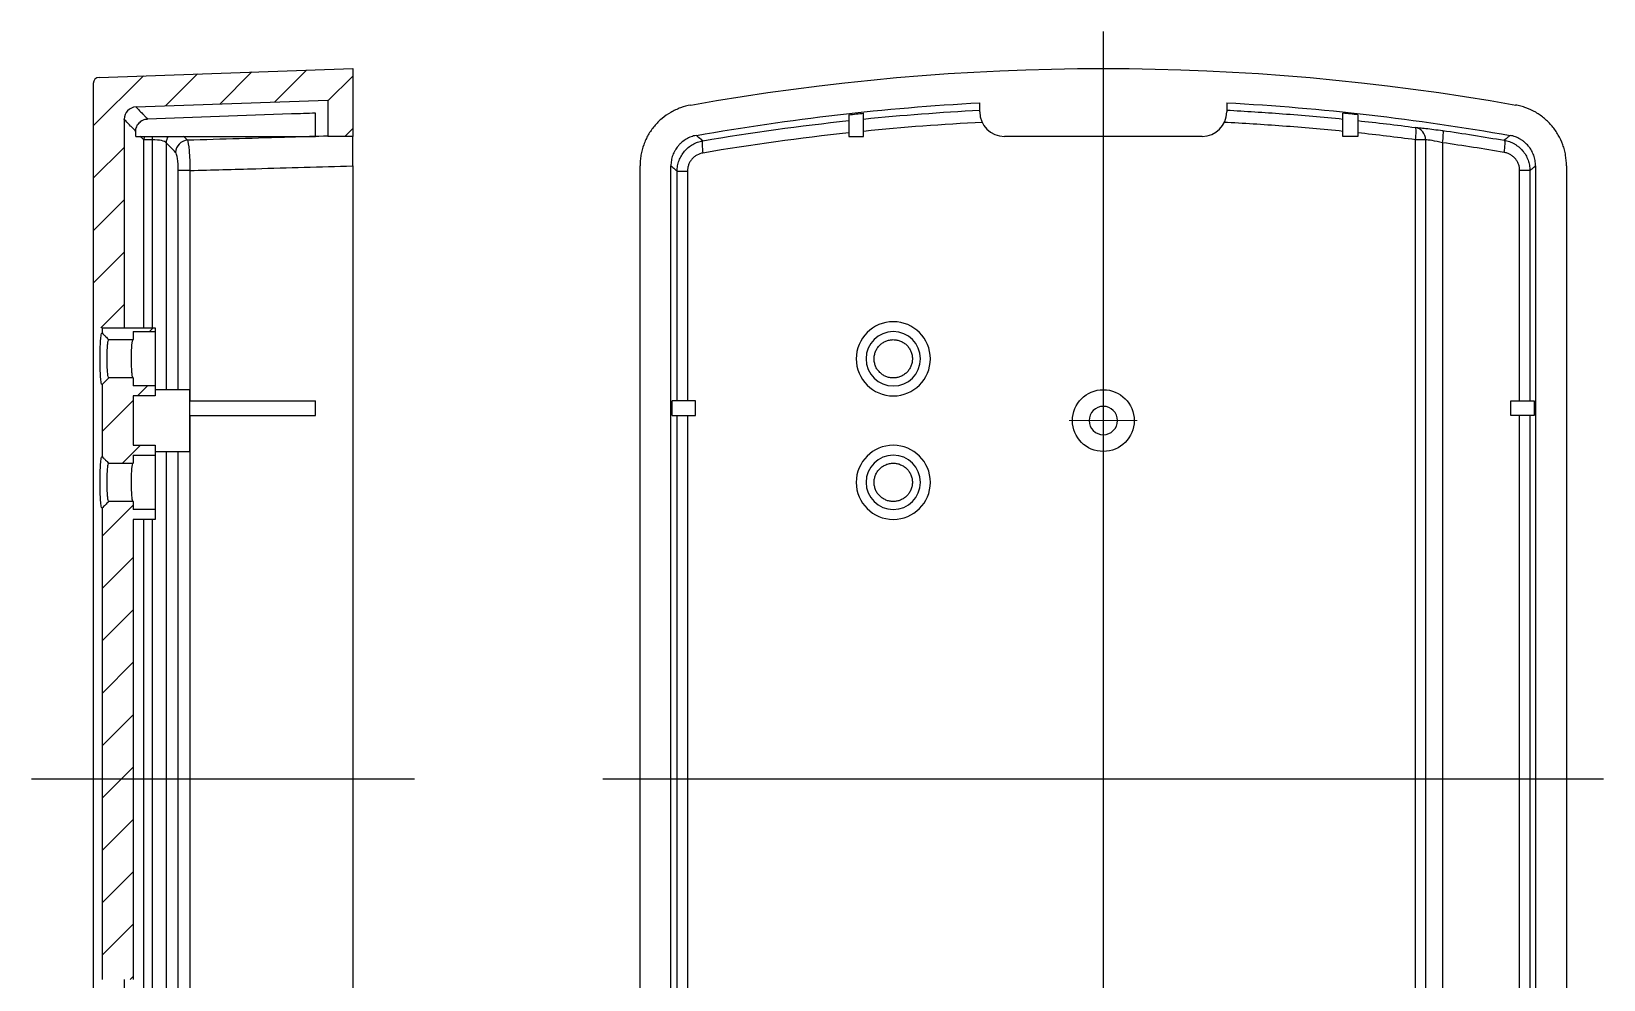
# Model space of a CAD drawing. Extents: x 452 to 708, y 47 to 255.
# Drawn here: x 581 to 708.3, y 135.2 to 211.9 of the extents above; entities that cross this region are included whole.
import ezdxf

# ---------------------------------------------------------------- set-up
doc = ezdxf.new("R2010")
doc.units = 0
doc.header["$MEASUREMENT"] = 0
doc.linetypes.add('center', pattern=[0])
doc.linetypes.add('solid', pattern=[0])
doc.layers.add('255', color=1, linetype='solid')

msp = doc.modelspace()

# ---------------------------------------------------------------- linework, layer by layer
at = {"layer": '255', "color": 1, "linetype": 'center'}
for p, q in [((667.76, 211.92), (667.76, 90.92)), ((581, 151.42), (612, 151.42)), ((627.26, 151.42), (708.26, 151.42))]:
    msp.add_line(p, q, dxfattribs=at)
at = {"layer": '255', "color": 3, "linetype": 'solid'}
for p, q in [((586.48, 208.2), (607, 208.92)), ((607, 208.92), (607, 203.42)), ((586, 207.7), (586, 187.92)), ((589.46, 205.81), (605, 206.35)), ((605, 206.35), (605, 203.42)), ((604, 203.42), (604, 205.31)), ((647.16, 205.18), (647.16, 203.42)), ((648.36, 203.42), (648.36, 205.31)), ((657.76, 205.42), (657.76, 206.15)), ((677.76, 206.15), (677.76, 205.42)), ((687.16, 203.42), (687.16, 205.31)), ((688.36, 205.18), (688.36, 203.42)), ((588.5, 204.81), (588.5, 187.92)), ((589.44, 203.42), (589.44, 203.83)), ((589.44, 203.42), (604, 203.42)), ((590.77, 203.15), (590.1, 203.15)), ((607, 203.42), (605, 203.42)), ((647.16, 203.42), (648.36, 203.42)), ((675.76, 203.42), (659.76, 203.42)), ((688.36, 203.42), (687.16, 203.42)), ((693.85, 203.15), (693.03, 203.15)), ((593.83, 200.66), (592.88, 200.66)), ((607, 201.04), (607, 101.8)), ((630.26, 101.79), (630.26, 201.05)), ((632.76, 101.8), (632.76, 201.04)), ((633.27, 200.61), (634.1, 200.61)), ((702.29, 200.66), (701.46, 200.66)), ((702.75, 201.04), (702.75, 101.8)), ((705.26, 201.05), (705.26, 101.79)), ((586, 187.92), (586, 135.17)), ((586.71, 187.92), (586.71, 187.51)), ((586.71, 187.92), (591, 187.92)), ((589.22, 187.62), (589.22, 186.97)), ((589.22, 187.62), (591, 187.62)), ((591, 187.92), (591, 187.62)), ((591, 187.62), (591, 183.22)), ((587.25, 186.97), (589.22, 186.97)), ((586.71, 183.33), (586.71, 177.51)), ((589.22, 183.87), (587.25, 183.87)), ((589.22, 183.87), (589.22, 183.22)), ((591, 183.22), (589.22, 183.22)), ((591, 182.42), (589.22, 182.42)), ((589.22, 182.42), (589.22, 178.42)), ((591, 183.22), (591, 182.42)), ((593.8, 182.92), (591, 182.92)), ((593.8, 182.92), (593.8, 180.42)), ((593.8, 182.02), (604, 182.02)), ((604, 180.82), (604, 182.02)), ((632.86, 180.82), (632.86, 182.02)), ((634.76, 182.02), (632.86, 182.02)), ((634.76, 180.82), (634.76, 182.02)), ((700.76, 180.82), (700.76, 182.02)), ((700.76, 182.02), (702.65, 182.02)), ((702.65, 182.02), (702.65, 180.82)), ((593.8, 180.82), (604, 180.82)), ((632.86, 180.82), (634.76, 180.82)), ((702.65, 180.82), (700.76, 180.82)), ((593.8, 180.42), (593.8, 177.92)), ((589.22, 178.42), (591, 178.42)), ((591, 178.42), (591, 177.62)), ((587.25, 176.97), (589.22, 176.97)), ((589.22, 177.62), (589.22, 176.97)), ((589.22, 177.62), (591, 177.62)), ((591, 177.92), (593.8, 177.92)), ((591, 177.62), (591, 173.22)), ((586.71, 173.33), (586.71, 135.17)), ((589.22, 173.87), (587.25, 173.87)), ((589.22, 173.87), (589.22, 173.22)), ((591, 173.22), (589.22, 173.22)), ((591, 173.22), (591, 172.42)), ((589.22, 172.42), (589.22, 135.17)), ((591, 172.42), (589.22, 172.42)), ((586, 135.17), (586, 101.1)), ((588.5, 135.17), (588.5, 104.12))]:
    msp.add_line(p, q, dxfattribs=at)
at = {"layer": '255', "color": 6, "linetype": 'solid'}
for p, q in [((600.66, 206.2), (603.25, 208.79)), ((586, 204.27), (590.06, 208.33)), ((591.86, 205.89), (594.45, 208.48)), ((596.26, 206.04), (598.85, 208.64)), ((605, 206.29), (607, 208.29)), ((606.37, 203.42), (607, 204.05)), ((586, 200.03), (588.5, 202.53)), ((586, 195.79), (588.5, 198.29)), ((586, 191.55), (588.5, 194.05)), ((586.61, 187.92), (588.5, 189.81)), ((590.55, 187.62), (590.85, 187.92)), ((586.71, 179.54), (589.22, 182.05)), ((589.59, 182.42), (590.39, 183.22)), ((588.38, 176.97), (589.83, 178.42)), ((586.71, 171.06), (589.22, 173.57)), ((586.71, 166.82), (589.22, 169.33)), ((586.71, 162.58), (589.22, 165.09)), ((586.71, 158.34), (589.22, 160.85)), ((586.71, 154.1), (589.22, 156.61)), ((586.71, 149.86), (589.22, 152.37)), ((586.71, 145.62), (589.22, 148.13)), ((586.71, 141.38), (589.22, 143.89)), ((586.71, 137.14), (589.22, 139.65)), ((588.98, 135.17), (589.22, 135.41))]:
    msp.add_line(p, q, dxfattribs=at)
at = {"layer": '255', "color": 1, "linetype": 'center', "lineweight": 0, "ltscale": 2.54}
for p, q in [((667.76, 177.67), (667.76, 183.17)), ((665.01, 180.42), (670.51, 180.42))]:
    msp.add_line(p, q, dxfattribs=at)
at = {"layer": '255', "color": 3, "linetype": 'solid', "extrusion": (0, 0, -1)}
for centre, radius in [((-650.76, 185.42), 3), ((-650.76, 185.42), 2.2), ((-667.76, 180.42), 1.15), ((-650.76, 175.42), 3), ((-650.76, 175.42), 2.2)]:
    msp.add_circle(centre, radius, dxfattribs=at)
at = {"layer": '255', "color": 3, "linetype": 'solid'}
msp.add_circle((667.76, 180.42), 2.5, dxfattribs=at)
at = {"layer": '255', "color": 3, "linetype": 'solid', "extrusion": (0, 0, -1)}
for radius, start, end in [(190, 79.881, 100.119), (187.49, 79.8818, 86.9427), (187.39, 83.6886, 84.0576), (187.49, 93.0573, 100.1182)]:
    msp.add_arc((-667.76, 18.92), radius, start, end, dxfattribs=at)
at = {"layer": '255', "color": 3, "linetype": 'solid'}
for centre, radius, start, end in [((586.5, 207.7), 0.5, 92, 180), ((589.5, 204.81), 1, 92, 180), ((659.76, 205.42), 2, 180, 270), ((675.76, 205.42), 2, 270, 0), ((667.76, 18.92), 187.39, 83.6886, 84.0576)]:
    msp.add_arc(centre, radius, start, end, dxfattribs=at)
for points, knots in [([(589.46, 205.81), (589.46, 205.8), (589.54, 205.73), (589.77, 205.48), (589.87, 205.38), (590.05, 205.2), (590.11, 205.13), (590.25, 204.99), (590.32, 204.91), (590.4, 204.83)], [0, 0, 0, 0, 0.49786, 0.49786, 0.74893, 0.74893, 0.874465, 0.874465, 1, 1, 1, 1]), ([(604, 205.31), (603.34, 205.28), (602.69, 205.26), (602.04, 205.24), (598.16, 205.1), (594.28, 204.97), (590.4, 204.83)], [0, 0, 0, 0, 0.143841, 0.143841, 0.143841, 1, 1, 1, 1]), ([(634.37, 205.96), (634.09, 205.91), (633.81, 205.84), (633.4, 205.69), (633.27, 205.63), (633, 205.51), (632.87, 205.44), (632.49, 205.22), (632.26, 205.06), (631.93, 204.78), (631.82, 204.68), (631.61, 204.47), (631.52, 204.37), (631.23, 204.03), (631.07, 203.79), (630.85, 203.42), (630.79, 203.29), (630.66, 203.03), (630.61, 202.89), (630.46, 202.48), (630.38, 202.2), (630.31, 201.77), (630.29, 201.63), (630.26, 201.34), (630.26, 201.19), (630.26, 201.05)], [0, 0, 0, 0, 0.125, 0.125, 0.1875, 0.1875, 0.25, 0.25, 0.375, 0.375, 0.4375, 0.4375, 0.5, 0.5, 0.625, 0.625, 0.6875, 0.6875, 0.75, 0.75, 0.875, 0.875, 0.9375, 0.9375, 1, 1, 1, 1]), ([(677.76, 205.55), (679.26, 205.47), (680.77, 205.37), (683.09, 205.2), (683.91, 205.13), (685.53, 204.99), (686.34, 204.91), (687.16, 204.83)], [0, 0, 0, 0, 0.480924, 0.480924, 0.740462, 0.740462, 1, 1, 1, 1]), ([(705.26, 201.05), (705.26, 201.34), (705.23, 201.63), (705.16, 202.05), (705.12, 202.2), (705.05, 202.48), (705.01, 202.61), (704.86, 203.03), (704.73, 203.29), (704.52, 203.66), (704.44, 203.79), (704.27, 204.03), (704.18, 204.14), (703.9, 204.48), (703.7, 204.68), (703.37, 204.96), (703.25, 205.05), (703.01, 205.22), (702.89, 205.3), (702.51, 205.52), (702.25, 205.64), (701.84, 205.79), (701.71, 205.83), (701.42, 205.91), (701.28, 205.94), (701.14, 205.96)], [0, 0, 0, 0, 0.125, 0.125, 0.1875, 0.1875, 0.25, 0.25, 0.375, 0.375, 0.4375, 0.4375, 0.5, 0.5, 0.625, 0.625, 0.6875, 0.6875, 0.75, 0.75, 0.875, 0.875, 0.9375, 0.9375, 1, 1, 1, 1]), ([(589.44, 203.83), (589.36, 203.92), (589.29, 203.99), (589.15, 204.14), (589.08, 204.2), (588.91, 204.38), (588.81, 204.49), (588.57, 204.73), (588.5, 204.81), (588.5, 204.81)], [0, 0, 0, 0, 0.125544, 0.125544, 0.251088, 0.251088, 0.502176, 0.502176, 1, 1, 1, 1]), ([(589.44, 203.83), (589.44, 203.9), (589.45, 203.96), (589.47, 204.09), (589.49, 204.15), (589.54, 204.27), (589.56, 204.32), (589.63, 204.43), (589.67, 204.48), (589.76, 204.57), (589.81, 204.61), (589.91, 204.69), (589.97, 204.72), (590.14, 204.8), (590.27, 204.83), (590.4, 204.83)], [0, 0, 0, 0, 0.125, 0.125, 0.25, 0.25, 0.375, 0.375, 0.5, 0.5, 0.625, 0.625, 0.75, 0.75, 1, 1, 1, 1]), ([(687.16, 203.83), (686.34, 203.92), (685.53, 203.99), (683.91, 204.14), (683.09, 204.2), (680.69, 204.38), (679.1, 204.48), (677.51, 204.56)], [0, 0, 0, 0, 0.252829, 0.252829, 0.505657, 0.505657, 1, 1, 1, 1]), ([(693.85, 203.15), (693.85, 203.38), (693.76, 203.63), (693.48, 203.98), (693.26, 204.11), (693.03, 204.14)], [0, 0, 0, 0, 0.690179, 0.690179, 1.365876, 1.365876, 1.365876, 1.365876]), ([(693.03, 203.15), (693.06, 203.38), (693.08, 203.61), (693.08, 203.91), (693.08, 203.99), (693.06, 204.09), (693.06, 204.13), (693.03, 204.14)], [0, 0, 0, 0, 0.6836953, 0.6836953, 0.9083335, 0.9083335, 0.999139, 0.999139, 0.999139, 0.999139]), ([(693.03, 204.14), (693.12, 204.14), (693.23, 204.13), (693.52, 204.11), (693.69, 204.09), (694.07, 204.05), (694.29, 204.02), (694.74, 203.96), (694.98, 203.93), (695.23, 203.9)], [0, 0, 0, 0, 0.25, 0.25, 0.5, 0.5, 0.75, 0.75, 1, 1, 1, 1]), ([(695.22, 202.91), (695.25, 203.13), (695.28, 203.36), (695.28, 203.69), (695.33, 203.86), (695.23, 203.9)], [0, 0, 0, 0, 0.6820438, 0.6820438, 0.9949251, 0.9949251, 0.9949251, 0.9949251]), ([(590.77, 203.15), (590.77, 202.31), (590.77, 201.47), (590.77, 200.62), (590.77, 196.39), (590.77, 192.15), (590.77, 187.92)], [0, 0, 0, 0, 0.166222, 0.166222, 0.166222, 1, 1, 1, 1]), ([(591.9, 202.91), (591.86, 202.98), (591.73, 203.04), (591.34, 203.12), (591.07, 203.15), (590.77, 203.15)], [0, 0, 0, 0, 0.5, 0.5, 1, 1, 1, 1]), ([(591.9, 202.91), (591.9, 202.09), (591.9, 201.28), (591.9, 200.46), (591.9, 195.93), (591.9, 191.4), (591.9, 186.86), (591.9, 185.55), (591.9, 184.23), (591.9, 182.92)], [0, 0, 0, 0, 0.122269, 0.122269, 0.122269, 0.802677, 0.802677, 0.802677, 1, 1, 1, 1]), ([(593.62, 203.11), (593.38, 203.1), (593.13, 202.98), (592.78, 202.63), (592.67, 202.37), (592.67, 202.13)], [0, 0, 0, 0, 0.729789, 0.729789, 1.467133, 1.467133, 1.467133, 1.467133]), ([(605, 203.44), (604, 203.42), (603, 203.39), (602, 203.36), (599.21, 203.28), (596.41, 203.19), (593.62, 203.11)], [0, 0, 0, 0, 0.263177, 0.263177, 0.263177, 1, 1, 1, 1]), ([(593.62, 203.11), (593.67, 203.01), (593.72, 202.71), (593.78, 202.04), (593.79, 201.79), (593.82, 201.24), (593.83, 200.95), (593.83, 200.66)], [0, 0, 0, 0, 0.5, 0.5, 0.75, 0.75, 1, 1, 1, 1]), ([(607, 201.04), (607, 201.34), (607, 201.62), (607, 202.17), (607, 202.42), (607, 203.01), (607, 203.29), (607, 203.43)], [0, 0, 0, 0, 0.274499, 0.274499, 0.548998, 0.548998, 1, 1, 1, 1]), ([(634.82, 203.5), (634.67, 203.48), (634.53, 203.44), (634.26, 203.34), (634.13, 203.28), (633.88, 203.13), (633.76, 203.05), (633.59, 202.91), (633.54, 202.86), (633.44, 202.76), (633.39, 202.7), (633.25, 202.54), (633.16, 202.42), (633.06, 202.23), (633.02, 202.16), (632.96, 202.03), (632.93, 201.97), (632.86, 201.76), (632.82, 201.62), (632.77, 201.34), (632.76, 201.19), (632.76, 201.04)], [0, 0, 0, 0, 0.125, 0.125, 0.25, 0.25, 0.375, 0.375, 0.4375, 0.4375, 0.5, 0.5, 0.625, 0.625, 0.6875, 0.6875, 0.75, 0.75, 0.875, 0.875, 1, 1, 1, 1]), ([(633.27, 200.61), (633.27, 200.76), (633.28, 200.91), (633.33, 201.19), (633.37, 201.33), (633.45, 201.54), (633.48, 201.61), (633.54, 201.74), (633.57, 201.8), (633.68, 201.99), (633.77, 202.11), (633.91, 202.28), (633.96, 202.33), (634.06, 202.43), (634.11, 202.48), (634.28, 202.62), (634.4, 202.7), (634.65, 202.85), (634.79, 202.91), (635.06, 203.01), (635.2, 203.04), (635.34, 203.07)], [0, 0, 0, 0, 0.125, 0.125, 0.25, 0.25, 0.3125, 0.3125, 0.375, 0.375, 0.5, 0.5, 0.5625, 0.5625, 0.625, 0.625, 0.75, 0.75, 0.875, 0.875, 1, 1, 1, 1]), ([(635.34, 203.07), (635.3, 203.11), (635.25, 203.15), (635.2, 203.19), (635.07, 203.29), (634.94, 203.4), (634.82, 203.5)], [0, 0, 0, 0, 0.270941, 0.270941, 0.270941, 1, 1, 1, 1]), ([(635.34, 203.07), (635.25, 203.03), (635.29, 202.86), (635.29, 202.53), (635.32, 202.31), (635.35, 202.08)], [0, 0, 0, 0, 0.3147493, 0.3147493, 0.9927938, 0.9927938, 0.9927938, 0.9927938]), ([(693.03, 133.13), (693.03, 134.93), (693.03, 136.73), (693.03, 138.54), (693.03, 145.75), (693.03, 152.96), (693.03, 160.18), (693.03, 174.5), (693.03, 188.83), (693.03, 203.15)], [0, 0, 0, 0, 0.077261, 0.077261, 0.077261, 0.386304, 0.386304, 0.386304, 1, 1, 1, 1]), ([(695.22, 202.91), (694.91, 202.98), (694.62, 203.04), (694.14, 203.12), (693.95, 203.15), (693.85, 203.15)], [0, 0, 0, 0, 0.5, 0.5, 1, 1, 1, 1]), ([(693.85, 203.15), (693.85, 202.31), (693.85, 201.47), (693.85, 200.62), (693.85, 196.09), (693.85, 191.56), (693.85, 187.02), (693.85, 169.06), (693.85, 151.09), (693.85, 133.13)], [0, 0, 0, 0, 0.036164, 0.036164, 0.036164, 0.23037, 0.23037, 0.23037, 1, 1, 1, 1]), ([(695.22, 202.91), (695.22, 202.09), (695.22, 201.28), (695.22, 200.46), (695.22, 195.93), (695.22, 191.4), (695.22, 186.86), (695.22, 168.95), (695.22, 151.04), (695.22, 133.13)], [0, 0, 0, 0, 0.035022, 0.035022, 0.035022, 0.229917, 0.229917, 0.229917, 1, 1, 1, 1]), ([(700.21, 202.13), (700.25, 202.35), (700.28, 202.58), (700.28, 202.91), (700.32, 203.07), (700.22, 203.11)], [0, 0, 0, 0, 0.6779063, 0.6779063, 0.9928848, 0.9928848, 0.9928848, 0.9928848]), ([(700.69, 203.5), (700.64, 203.45), (700.58, 203.41), (700.52, 203.36), (700.42, 203.28), (700.32, 203.19), (700.22, 203.11)], [0, 0, 0, 0, 0.373332, 0.373332, 0.373332, 1, 1, 1, 1]), ([(700.22, 203.11), (700.37, 203.09), (700.51, 203.05), (700.78, 202.95), (700.91, 202.89), (701.1, 202.78), (701.16, 202.74), (701.28, 202.66), (701.34, 202.62), (701.51, 202.48), (701.61, 202.38), (701.75, 202.21), (701.8, 202.15), (701.88, 202.03), (701.92, 201.97), (702.03, 201.78), (702.09, 201.65), (702.17, 201.44), (702.19, 201.37), (702.23, 201.23), (702.24, 201.16), (702.28, 200.95), (702.29, 200.8), (702.29, 200.66)], [0, 0, 0, 0, 0.125, 0.125, 0.25, 0.25, 0.3125, 0.3125, 0.375, 0.375, 0.5, 0.5, 0.5625, 0.5625, 0.625, 0.625, 0.75, 0.75, 0.8125, 0.8125, 0.875, 0.875, 1, 1, 1, 1]), ([(702.75, 201.04), (702.75, 201.19), (702.74, 201.33), (702.69, 201.62), (702.65, 201.76), (702.55, 202.03), (702.49, 202.17), (702.38, 202.35), (702.35, 202.41), (702.26, 202.53), (702.22, 202.59), (702.08, 202.76), (701.98, 202.86), (701.81, 203), (701.75, 203.05), (701.63, 203.13), (701.57, 203.17), (701.38, 203.28), (701.25, 203.34), (700.98, 203.44), (700.84, 203.48), (700.69, 203.5)], [0, 0, 0, 0, 0.125, 0.125, 0.25, 0.25, 0.375, 0.375, 0.4375, 0.4375, 0.5, 0.5, 0.625, 0.625, 0.6875, 0.6875, 0.75, 0.75, 0.875, 0.875, 1, 1, 1, 1]), ([(592.88, 200.66), (592.88, 201.01), (592.86, 201.36), (592.78, 201.89), (592.72, 202.07), (592.67, 202.13)], [0, 0, 0, 0, 0.5, 0.5, 1, 1, 1, 1]), ([(635.35, 202.08), (635.18, 202.05), (635.02, 202), (634.79, 201.87), (634.72, 201.82), (634.58, 201.71), (634.52, 201.65), (634.4, 201.51), (634.35, 201.44), (634.26, 201.29), (634.23, 201.21), (634.16, 201.05), (634.14, 200.96), (634.11, 200.79), (634.1, 200.7), (634.1, 200.61)], [0, 0, 0, 0, 0.25, 0.25, 0.375, 0.375, 0.5, 0.5, 0.625, 0.625, 0.75, 0.75, 0.875, 0.875, 1, 1, 1, 1]), ([(701.46, 200.66), (701.46, 200.75), (701.46, 200.83), (701.43, 201.01), (701.4, 201.09), (701.34, 201.26), (701.3, 201.34), (701.21, 201.49), (701.16, 201.56), (701.05, 201.69), (700.99, 201.75), (700.85, 201.86), (700.78, 201.91), (700.63, 202), (700.55, 202.03), (700.38, 202.09), (700.3, 202.11), (700.21, 202.13)], [0, 0, 0, 0, 0.125, 0.125, 0.25, 0.25, 0.375, 0.375, 0.5, 0.5, 0.625, 0.625, 0.75, 0.75, 0.875, 0.875, 1, 1, 1, 1]), ([(593.83, 200.66), (595.61, 200.71), (597.38, 200.76), (599.16, 200.81), (601.77, 200.89), (604.39, 200.97), (607, 201.04)], [0, 0, 0, 0, 0.405116, 0.405116, 0.405116, 1, 1, 1, 1]), ([(632.76, 201.04), (632.86, 200.96), (632.96, 200.88), (633.06, 200.79), (633.13, 200.73), (633.2, 200.67), (633.27, 200.61)], [0, 0, 0, 0, 0.585158, 0.585158, 0.585158, 1, 1, 1, 1]), ([(634.1, 200.61), (634.1, 199.95), (634.1, 199.28), (634.1, 198.61), (634.1, 195.95), (634.1, 193.28), (634.1, 190.61), (634.1, 187.75), (634.1, 184.88), (634.1, 182.02)], [0, 0, 0, 0, 0.10757, 0.10757, 0.10757, 0.537849, 0.537849, 0.537849, 1, 1, 1, 1]), ([(702.29, 200.66), (702.36, 200.71), (702.42, 200.76), (702.48, 200.81), (702.57, 200.89), (702.66, 200.97), (702.75, 201.04)], [0, 0, 0, 0, 0.405116, 0.405116, 0.405116, 1, 1, 1, 1]), ([(586.55, 185.42), (586.55, 185.69), (586.56, 186.24), (586.59, 186.94), (586.65, 187.39), (586.69, 187.5), (586.71, 187.51)], [0, 0, 0, 0, 0.25312, 0.506643, 0.760525, 1, 1, 1, 1]), ([(586.71, 187.51), (586.76, 187.46), (586.81, 187.41), (586.85, 187.37), (586.9, 187.32), (586.95, 187.27), (587, 187.22), (587.08, 187.14), (587.17, 187.05), (587.25, 186.97)], [0, 0, 0, 0, 0.265289, 0.265289, 0.265289, 0.530578, 0.530578, 0.530578, 1, 1, 1, 1]), ([(587.25, 186.97), (587.23, 186.97), (587.18, 186.88), (587.13, 186.53), (587.1, 186.03), (587.09, 185.62), (587.09, 185.42)], [0, 0, 0, 0, 0.277034, 0.500323, 0.754545, 1, 1, 1, 1]), ([(589.09, 185.42), (589.09, 185.63), (589.1, 185.83), (589.11, 186.2), (589.12, 186.37), (589.15, 186.8), (589.19, 186.97), (589.22, 186.97), (589.22, 186.97), (589.22, 186.97)], [0, 0, 0, 0, 0.249953, 0.249953, 0.499906, 0.499906, 0.999812, 0.999812, 1, 1, 1, 1]), ([(652.31, 185.42), (652.31, 185.52), (652.3, 185.62), (652.27, 185.77), (652.25, 185.82), (652.22, 185.92), (652.21, 185.97), (652.15, 186.11), (652.1, 186.2), (651.99, 186.37), (651.92, 186.45), (651.78, 186.59), (651.7, 186.65), (651.57, 186.74), (651.53, 186.76), (651.44, 186.81), (651.35, 186.85), (651.25, 186.89), (651.16, 186.92), (651.11, 186.93), (650.96, 186.96), (650.86, 186.97), (650.66, 186.97), (650.55, 186.96), (650.35, 186.92), (650.26, 186.89), (650.12, 186.83), (650.07, 186.81), (649.98, 186.76), (649.94, 186.74), (649.81, 186.65), (649.73, 186.59), (649.59, 186.45), (649.52, 186.37), (649.44, 186.24), (649.41, 186.2), (649.37, 186.11), (649.34, 186.06), (649.29, 185.92), (649.26, 185.82), (649.22, 185.62), (649.21, 185.52), (649.21, 185.32), (649.22, 185.22), (649.25, 185.07), (649.26, 185.02), (649.29, 184.92), (649.3, 184.87), (649.36, 184.73), (649.41, 184.64), (649.52, 184.47), (649.59, 184.4), (649.73, 184.25), (649.81, 184.19), (649.98, 184.07), (650.07, 184.03), (650.21, 183.97), (650.26, 183.95), (650.35, 183.92), (650.4, 183.91), (650.55, 183.88), (650.65, 183.87), (650.86, 183.87), (650.96, 183.88), (651.11, 183.91), (651.15, 183.92), (651.25, 183.95), (651.3, 183.97), (651.44, 184.03), (651.53, 184.07), (651.7, 184.19), (651.78, 184.25), (651.92, 184.39), (651.99, 184.47), (652.07, 184.6), (652.1, 184.64), (652.15, 184.73), (652.17, 184.78), (652.23, 184.92), (652.26, 185.02), (652.3, 185.22), (652.31, 185.32), (652.31, 185.42)], [0, 0, 0, 0, 0.03125, 0.03125, 0.046875, 0.046875, 0.0625, 0.0625, 0.09375, 0.09375, 0.125, 0.125, 0.15625, 0.15625, 0.171875, 0.171875, 0.1875, 0.203125, 0.203125, 0.21875, 0.21875, 0.25, 0.25, 0.28125, 0.28125, 0.3125, 0.3125, 0.328125, 0.328125, 0.34375, 0.34375, 0.375, 0.375, 0.40625, 0.40625, 0.421875, 0.421875, 0.4375, 0.4375, 0.46875, 0.46875, 0.5, 0.5, 0.53125, 0.53125, 0.546875, 0.546875, 0.5625, 0.5625, 0.59375, 0.59375, 0.625, 0.625, 0.65625, 0.65625, 0.6875, 0.6875, 0.703125, 0.703125, 0.71875, 0.71875, 0.75, 0.75, 0.78125, 0.78125, 0.796875, 0.796875, 0.8125, 0.8125, 0.84375, 0.84375, 0.875, 0.875, 0.90625, 0.90625, 0.921875, 0.921875, 0.9375, 0.9375, 0.96875, 0.96875, 1, 1, 1, 1]), ([(586.71, 183.33), (586.69, 183.34), (586.65, 183.45), (586.59, 183.9), (586.56, 184.6), (586.55, 185.15), (586.55, 185.42)], [0, 0, 0, 0, 0.240195, 0.493854, 0.747101, 1, 1, 1, 1]), ([(587.09, 185.42), (587.09, 185.22), (587.1, 184.81), (587.13, 184.32), (587.18, 183.96), (587.23, 183.87), (587.25, 183.87), (587.26, 183.87)], [0, 0, 0, 0, 0.245151, 0.499282, 0.722509, 0.999849, 1, 1, 1, 1]), ([(589.22, 183.87), (589.2, 183.87), (589.19, 183.91), (589.16, 184.06), (589.14, 184.18), (589.11, 184.61), (589.09, 185.01), (589.09, 185.42)], [0, 0, 0, 0, 0.249485, 0.249485, 0.499657, 0.499657, 1, 1, 1, 1]), ([(587.25, 183.87), (587.2, 183.82), (587.16, 183.77), (587.11, 183.73), (587.06, 183.68), (587.01, 183.63), (586.97, 183.58), (586.88, 183.5), (586.8, 183.42), (586.71, 183.33)], [0, 0, 0, 0, 0.265284, 0.265284, 0.265284, 0.530568, 0.530568, 0.530568, 1, 1, 1, 1]), ([(634.1, 180.82), (634.1, 173.42), (634.1, 166.02), (634.1, 158.61), (634.1, 146.42), (634.1, 134.22), (634.1, 122.02)], [0, 0, 0, 0, 0.377677, 0.377677, 0.377677, 1, 1, 1, 1]), ([(701.46, 122.02), (701.46, 129.41), (701.46, 136.8), (701.46, 144.18), (701.46, 156.4), (701.46, 168.61), (701.46, 180.82)], [0, 0, 0, 0, 0.376914, 0.376914, 0.376914, 1, 1, 1, 1]), ([(586.55, 175.42), (586.55, 175.69), (586.56, 176.24), (586.59, 176.94), (586.65, 177.39), (586.69, 177.5), (586.71, 177.51)], [0, 0, 0, 0, 0.25312, 0.506643, 0.760525, 1, 1, 1, 1]), ([(586.71, 177.51), (586.76, 177.46), (586.81, 177.41), (586.85, 177.37), (586.9, 177.32), (586.95, 177.27), (587, 177.22), (587.08, 177.14), (587.17, 177.05), (587.25, 176.97)], [0, 0, 0, 0, 0.265289, 0.265289, 0.265289, 0.530578, 0.530578, 0.530578, 1, 1, 1, 1]), ([(587.25, 176.97), (587.23, 176.97), (587.18, 176.88), (587.13, 176.53), (587.1, 176.03), (587.09, 175.62), (587.09, 175.42)], [0, 0, 0, 0, 0.277034, 0.500323, 0.754545, 1, 1, 1, 1]), ([(589.09, 175.42), (589.09, 175.63), (589.1, 175.83), (589.11, 176.2), (589.12, 176.37), (589.15, 176.8), (589.19, 176.97), (589.22, 176.97), (589.22, 176.97), (589.22, 176.97)], [0, 0, 0, 0, 0.249953, 0.249953, 0.499906, 0.499906, 0.999812, 0.999812, 1, 1, 1, 1]), ([(592.88, 122.02), (592.88, 129.41), (592.88, 136.8), (592.88, 144.18), (592.88, 155.43), (592.88, 166.67), (592.88, 177.92)], [0, 0, 0, 0, 0.396472, 0.396472, 0.396472, 1, 1, 1, 1]), ([(652.31, 175.42), (652.31, 175.52), (652.3, 175.62), (652.27, 175.77), (652.25, 175.82), (652.22, 175.92), (652.21, 175.97), (652.15, 176.11), (652.1, 176.2), (651.99, 176.37), (651.92, 176.45), (651.78, 176.59), (651.7, 176.65), (651.57, 176.74), (651.53, 176.76), (651.44, 176.81), (651.35, 176.85), (651.25, 176.89), (651.16, 176.92), (651.11, 176.93), (650.96, 176.96), (650.86, 176.97), (650.66, 176.97), (650.55, 176.96), (650.35, 176.92), (650.26, 176.89), (650.12, 176.83), (650.07, 176.81), (649.98, 176.76), (649.94, 176.74), (649.81, 176.65), (649.73, 176.59), (649.59, 176.45), (649.52, 176.37), (649.44, 176.24), (649.41, 176.2), (649.37, 176.11), (649.34, 176.06), (649.29, 175.92), (649.26, 175.82), (649.22, 175.62), (649.21, 175.52), (649.21, 175.32), (649.22, 175.22), (649.25, 175.07), (649.26, 175.02), (649.29, 174.92), (649.3, 174.87), (649.36, 174.73), (649.41, 174.64), (649.52, 174.47), (649.59, 174.4), (649.73, 174.25), (649.81, 174.19), (649.98, 174.07), (650.07, 174.03), (650.21, 173.97), (650.26, 173.95), (650.35, 173.92), (650.4, 173.91), (650.55, 173.88), (650.65, 173.87), (650.86, 173.87), (650.96, 173.88), (651.11, 173.91), (651.15, 173.92), (651.25, 173.95), (651.3, 173.97), (651.44, 174.03), (651.53, 174.07), (651.7, 174.19), (651.78, 174.25), (651.92, 174.39), (651.99, 174.47), (652.07, 174.6), (652.1, 174.64), (652.15, 174.73), (652.17, 174.78), (652.23, 174.92), (652.26, 175.02), (652.3, 175.22), (652.31, 175.32), (652.31, 175.42)], [0, 0, 0, 0, 0.03125, 0.03125, 0.046875, 0.046875, 0.0625, 0.0625, 0.09375, 0.09375, 0.125, 0.125, 0.15625, 0.15625, 0.171875, 0.171875, 0.1875, 0.203125, 0.203125, 0.21875, 0.21875, 0.25, 0.25, 0.28125, 0.28125, 0.3125, 0.3125, 0.328125, 0.328125, 0.34375, 0.34375, 0.375, 0.375, 0.40625, 0.40625, 0.421875, 0.421875, 0.4375, 0.4375, 0.46875, 0.46875, 0.5, 0.5, 0.53125, 0.53125, 0.546875, 0.546875, 0.5625, 0.5625, 0.59375, 0.59375, 0.625, 0.625, 0.65625, 0.65625, 0.6875, 0.6875, 0.703125, 0.703125, 0.71875, 0.71875, 0.75, 0.75, 0.78125, 0.78125, 0.796875, 0.796875, 0.8125, 0.8125, 0.84375, 0.84375, 0.875, 0.875, 0.90625, 0.90625, 0.921875, 0.921875, 0.9375, 0.9375, 0.96875, 0.96875, 1, 1, 1, 1]), ([(586.71, 173.33), (586.69, 173.34), (586.65, 173.45), (586.59, 173.9), (586.56, 174.6), (586.55, 175.15), (586.55, 175.42)], [0, 0, 0, 0, 0.240195, 0.493854, 0.747101, 1, 1, 1, 1]), ([(587.09, 175.42), (587.09, 175.22), (587.1, 174.81), (587.13, 174.32), (587.18, 173.96), (587.23, 173.87), (587.25, 173.87), (587.26, 173.87)], [0, 0, 0, 0, 0.245151, 0.499282, 0.722509, 0.999849, 1, 1, 1, 1]), ([(589.22, 173.87), (589.2, 173.87), (589.19, 173.91), (589.16, 174.06), (589.14, 174.18), (589.11, 174.61), (589.09, 175.01), (589.09, 175.42)], [0, 0, 0, 0, 0.249485, 0.249485, 0.499657, 0.499657, 1, 1, 1, 1]), ([(587.25, 173.87), (587.2, 173.82), (587.16, 173.77), (587.11, 173.73), (587.06, 173.68), (587.01, 173.63), (586.97, 173.58), (586.88, 173.5), (586.8, 173.42), (586.71, 173.33)], [0, 0, 0, 0, 0.265284, 0.265284, 0.265284, 0.530568, 0.530568, 0.530568, 1, 1, 1, 1]), ([(590.1, 133.13), (590.1, 134.93), (590.1, 136.73), (590.1, 138.54), (590.1, 145.75), (590.1, 152.96), (590.1, 160.18), (590.1, 164.26), (590.1, 168.34), (590.1, 172.42)], [0, 0, 0, 0, 0.137693, 0.137693, 0.137693, 0.688465, 0.688465, 0.688465, 1, 1, 1, 1])]:
    msp.add_open_spline(points, degree=3, knots=knots, dxfattribs=at)
for points in [[(648.36, 204.83), (651.48, 205.15), (654.62, 205.38), (657.75, 205.55)], [(635.34, 203.07), (639.27, 203.74), (643.21, 204.28), (647.16, 204.7)], [(647.16, 203.71), (643.21, 203.29), (639.28, 202.75), (635.35, 202.08)], [(657.98, 204.56), (654.76, 204.4), (651.56, 204.16), (648.36, 203.83)], [(688.36, 204.7), (689.92, 204.54), (691.48, 204.35), (693.03, 204.14)], [(693.03, 203.15), (691.47, 203.36), (689.92, 203.54), (688.36, 203.71)], [(695.23, 203.9), (696.9, 203.66), (698.56, 203.39), (700.22, 203.11)], [(590.1, 203.15), (590, 203.25), (589.91, 203.34), (589.83, 203.43)], [(590.14, 203.42), (590.11, 203.33), (590.1, 203.24), (590.1, 203.15)], [(590.1, 187.92), (590.1, 193), (590.1, 198.08), (590.1, 203.15)], [(590.78, 203.42), (590.77, 203.33), (590.77, 203.24), (590.77, 203.15)], [(592.06, 203.42), (591.96, 203.27), (591.91, 203.09), (591.9, 202.91)], [(592.67, 202.13), (592.39, 202.41), (592.14, 202.67), (591.9, 202.91)], [(593.31, 203.44), (593.41, 203.33), (593.51, 203.22), (593.62, 203.11)], [(700.21, 202.13), (698.55, 202.41), (696.89, 202.67), (695.22, 202.91)], [(592.88, 182.92), (592.88, 188.83), (592.88, 194.75), (592.88, 200.66)], [(593.83, 200.66), (593.83, 194.45), (593.83, 188.23), (593.83, 182.02)], [(633.27, 182.02), (633.27, 188.22), (633.27, 194.42), (633.27, 200.61)], [(701.46, 182.02), (701.46, 188.23), (701.46, 194.45), (701.46, 200.66)], [(702.29, 200.66), (702.29, 194.45), (702.29, 188.23), (702.29, 182.02)], [(593.83, 180.82), (593.83, 161.22), (593.83, 141.62), (593.83, 122.02)], [(633.27, 122.02), (633.27, 141.62), (633.27, 161.22), (633.27, 180.82)], [(702.29, 180.82), (702.29, 161.22), (702.29, 141.62), (702.29, 122.02)], [(591.9, 177.92), (591.9, 162.99), (591.9, 148.06), (591.9, 133.13)], [(590.77, 172.42), (590.77, 159.32), (590.77, 146.22), (590.77, 133.13)]]:
    msp.add_open_spline(points, degree=3, dxfattribs=at)

doc.saveas('drawing.dxf')
